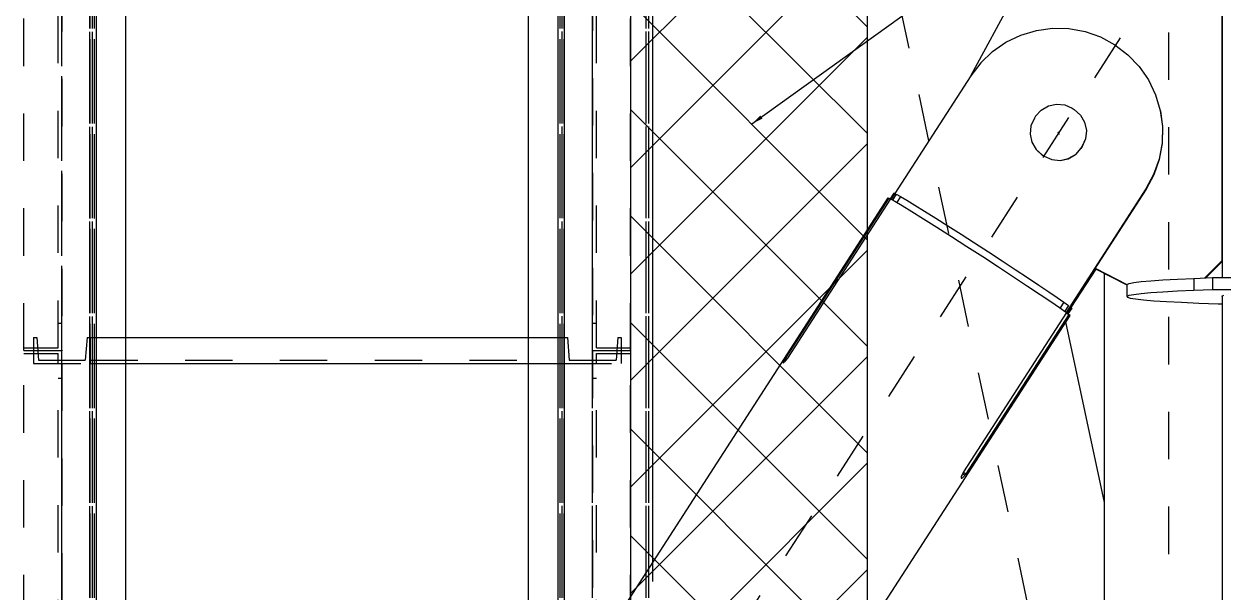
# Model space of a CAD drawing. Header units: millimetres. Extents: x 149919 to 150445, y 136651 to 136866.
# Drawn here: x 150372.823 to 150375.353, y 136764.095 to 136765.293 of the extents above; entities that cross this region are included whole.
import ezdxf

# ---------------------------------------------------------------- set-up
doc = ezdxf.new("R2010")
doc.units = ezdxf.units.MM
doc.header["$LTSCALE"] = 0.25
for name, pattern in [('CENTER', [50.800000000000004, 31.75, -6.35, 6.35, -6.35]), ('XKITLINE00', [0]), ('XKITLINE02', [4, 2, -2]), ('XKITLINE03', [6, 3, -1, 1, -1])]:
    doc.linetypes.add(name, pattern=pattern)
doc.styles.add('ROMANS', font='romans.shx')
doc.dimstyles.new('MD300', dxfattribs={"dimtxt": 2.5, "dimasz": 2.5, "dimexe": 1, "dimexo": 1, "dimgap": 0.5, "dimtad": 1, "dimdec": 1, "dimlfac": 50, "dimrnd": 0.5, "dimdsep": 46, "dimtxsty": 'ROMANS', "dimcen": 1, "dimclrd": 146, "dimclre": 146, "dimclrt": 30, "dimadec": 1, "dimazin": 2, "dimtfac": 1, "dimtdec": 1, "dimtmove": 0, "dimatfit": 1, "dimfxl": 1, "dimtolj": 1, "dimtzin": 0, "dimlwd": -1, "dimlwe": -1, "dimarcsym": 0})

# ---------------------------------------------------------------- blocks, each defined once
blk = doc.blocks.new('çatıı')
h = blk.add_hatch()
h.set_pattern_fill('ANSI37', color=1, scale=5, style=0)
h.set_pattern_definition([(135, (104200.3053063872, -4107.689843781824), (11.22532015133644, 11.22532015133644), []), (45.00000000000001, (104200.3053063872, -4107.689843781824), (11.22532015133644, -11.22532015133644), [])])
h.paths.add_polyline_path([(23278.98351634455, 11270.27473873128), (23228.98351634454, 11270.27473873128), (23228.98351634455, 11870.27473873128), (23278.98351634454, 11870.27473873128)])
at = {"color": 8, "linetype": 'CENTER'}
for p, q in [((23342.49537265972, 12050.27479344741), (23342.49537266012, 11230.27490089062)), ((23429.99528251727, 11640.27495459156), (22899.99550160889, 10820.27491399605)), ((23256.40908200883, 11633.6505764627), (23429.9952795295, 10820.27488438605)), ((23319.2447460023, 11469.18786295703), (23319.37000850229, 11468.85591925706))]:
    blk.add_line(p, q, dxfattribs=at)
at = {"color": 1, "linetype": 'XKITLINE03'}
for p, q in [((23109.00464435756, 11231.05602753009), (23109.00529922052, 12049.63452701392)), ((23115.0041742449, 11231.05587105893), (23115.00491093444, 12049.60098658576)), ((23214.98581845844, 12049.60122698691), (23214.98655514799, 11231.05635753839)), ((23220.98438541994, 11231.05609492461), (23220.98504028116, 12049.63443702458)), ((23109.00391426178, 11600.43808254792), (23109.00391426178, 10060.35547160047)), ((23115.00309129195, 10058.82903122491), (23115.00463290206, 11600.43824251201)), ((23214.98409756176, 11600.43824268114), (23214.98980151497, 10058.82903137805)), ((23220.98410108541, 10820.41988027335), (23220.98488110358, 11600.43815851136)), ((23109.00541949908, 11423.16997589444), (23109.00550446771, 11520.61968026614)), ((23109.00589947247, 11423.16996467842), (23109.0059844411, 11520.6196690502)), ((23220.9852277983, 11520.6196826474), (23220.98531276693, 11423.1699782757)), ((23220.98570777111, 11520.6196714314), (23220.98579273974, 11423.16996705962)), ((23109.00549197577, 11326.43319072537), (23109.00557664521, 11423.16997660801)), ((23109.00581217611, 11326.43319071518), (23109.00589684556, 11423.16997659795)), ((23220.98515527679, 11423.16997458633), (23220.98523994624, 11326.43318870364)), ((23220.9854754783, 11423.16997457614), (23220.98556014775, 11326.43318869341)), ((23115.0043349644, 11420.4199746224), (23115.00429016429, 11420.4199746224)), ((23115.00435918344, 11420.41997463257), (23115.00431438333, 11420.41997463257)), ((23115.00431518893, 11420.41996461793), (23214.98412541761, 11420.41988463398)), ((23115.00436493203, 11420.41996462804), (23214.98417516072, 11420.41988464409)), ((23214.98432492146, 11420.41988463291), (23214.98428012193, 11420.41988463291)), ((23214.98437466456, 11420.41988464306), (23214.98432986446, 11420.41988464306))]:
    blk.add_line(p, q, dxfattribs=at)
at = {"color": 116, "linetype": 'XKITLINE02', "true_color": 0x136734}
for p, q in [((23114.9226443575, 11231.05602279571), (23114.92329922105, 12049.63452227898)), ((23115.0041742449, 11231.05587105893), (23115.0049109356, 12049.6009865851)), ((23115.45464435774, 11231.05602237009), (23115.45529922128, 12049.63452185339)), ((23115.85417424511, 11231.05587029393), (23115.85491093581, 12049.60098582011)), ((23214.13655514894, 11231.05635677406), (23214.13581845824, 12049.6012262219)), ((23214.53438541976, 11231.05610008459), (23214.53504028214, 12049.63444218409)), ((23214.98655514799, 11231.05635753906), (23214.98581845844, 12049.60122698691)), ((23215.06638542, 11231.056099659), (23215.06704028237, 12049.63444175848)), ((23232.30238541968, 11231.05608587019), (23232.30304028206, 12049.63442796969)), ((23232.83438541934, 11231.0560854446), (23232.8350402823, 12049.63442754406)), ((23114.92191426172, 10060.35547160047), (23114.92191426172, 11600.43808254792)), ((23115.00309129195, 10058.82903122491), (23115.00463290206, 11600.43824251325)), ((23115.45391426138, 10060.35547160047), (23115.45391426138, 11600.43808254792)), ((23115.85309129274, 10058.82903037489), (23115.85463290168, 11600.43824166327)), ((23116.30391426101, 10060.35547160047), (23116.30391426101, 11600.43808254792)), ((23122.50309129253, 10058.82902372491), (23122.50463290147, 11600.43823501325)), ((23207.48980151613, 10058.82900362669), (23207.48409756176, 11600.43821493115)), ((23213.68410108502, 10820.41988757336), (23213.68488110318, 11600.43816581136)), ((23214.1398015165, 10058.82902823171), (23214.13409756213, 11600.43823953615)), ((23214.53410108523, 10820.41988672334), (23214.53488110339, 11600.43816496135)), ((23214.98980151671, 10058.8290313767), (23214.98409756176, 11600.43824268114)), ((23215.06610108547, 10820.41988619136), (23215.06688110363, 11600.43816442936)), ((23232.30210108515, 10820.41986895538), (23232.30288110331, 11600.43814719335)), ((23232.83410108539, 10820.41986842335), (23232.83488110355, 11600.43814666135)), ((23233.6841010856, 10820.41986757337), (23233.68488110376, 11600.43814581135)), ((23108.205419964, 11423.75044189603), (23108.20550911194, 11526.42433427686)), ((23108.20589993738, 11423.75043068001), (23108.20598908474, 11526.42432306091)), ((23109.00541949908, 11423.16997589444), (23109.00550911152, 11526.4243336096)), ((23109.00589947247, 11423.16996467842), (23109.00598908491, 11526.42432239365)), ((23220.98531276693, 11423.1699782757), (23220.98522315449, 11526.42433599085)), ((23220.98579273974, 11423.16996705961), (23220.98570312846, 11526.42432477486)), ((23221.7853123026, 11423.75044427725), (23221.78522315524, 11526.4243366581)), ((23221.78579227599, 11423.7504330612), (23221.78570312804, 11526.42432544208)), ((23101.0054194992, 11423.16998256689), (23101.00550493175, 11521.20015227296)), ((23101.00589947258, 11423.16997135088), (23101.00598490513, 11521.20014105702)), ((23228.98531276682, 11423.16998494815), (23228.98522733427, 11521.20015465422)), ((23228.98579273962, 11423.16997373208), (23228.98570730707, 11521.20014343822)), ((23108.20542414331, 11428.97462990512), (23109.00542414289, 11428.97462923786)), ((23108.20590411611, 11428.97461868912), (23109.00590411627, 11428.9746180219)), ((23220.98530812313, 11428.97463161912), (23221.78530812271, 11428.97463228638)), ((23220.98578809593, 11428.97462040306), (23221.78578809668, 11428.97462107029)), ((23103.00429016475, 11425.91997462241), (23103.68433496456, 11425.91997462241)), ((23103.00429016475, 11425.91997462241), (23103.00429016475, 11420.4199746224)), ((23103.0043143838, 11425.91997463256), (23103.68435918361, 11425.91997463256)), ((23103.0043143838, 11425.91997463256), (23103.0043143838, 11420.41997463257)), ((23103.00433496428, 11425.91997462241), (23103.00433496428, 11420.4199746224)), ((23103.00435918332, 11425.91997463256), (23103.00435918332, 11420.41997463257)), ((23103.68429016504, 11425.91997462241), (23104.06829016465, 11421.11997462242)), ((23103.6843143835, 11425.91997463256), (23104.06831438369, 11421.11997463257)), ((23103.68433496456, 11425.91997462241), (23104.06833496476, 11421.11997462242)), ((23103.68435918361, 11425.91997463256), (23104.0683591838, 11421.11997463257)), ((23114.324290164, 11425.91997462241), (23113.94029016439, 11421.11997462242)), ((23114.32431438305, 11425.91997463256), (23113.94031438344, 11421.11997463257)), ((23114.32433496411, 11425.91997462241), (23113.9403349645, 11421.11997462242)), ((23114.32435918432, 11425.91997463256), (23113.94035918296, 11421.11997463257)), ((23114.324290164, 11425.91997462241), (23115.0043349644, 11425.91997462241)), ((23114.32431438305, 11425.91997463256), (23115.00435918344, 11425.91997463256)), ((23115.00429016429, 11425.91997462241), (23115.00429016429, 11420.4199746224)), ((23115.00431438333, 11425.91997463256), (23115.00431438333, 11420.41997463257)), ((23115.00431518893, 11420.41996461793), (23115.00431958942, 11425.91996461792)), ((23115.00431958942, 11425.91996461792), (23214.98412981753, 11425.91988463404)), ((23115.0043349644, 11425.91997462241), (23115.0043349644, 11420.4199746224)), ((23115.00435918344, 11425.91997463256), (23115.00435918344, 11420.41997463257)), ((23115.00436493203, 11420.41996462804), (23115.00436933253, 11425.91996462805)), ((23115.00436933253, 11425.91996462805), (23122.50434962225, 11425.91995862806)), ((23207.48637977122, 11425.91989064242), (23214.98417956063, 11425.91988464419)), ((23214.98412541761, 11420.41988463407), (23214.98412981753, 11425.91988463404)), ((23214.98417516072, 11420.41988464422), (23214.98417956063, 11425.91988464419)), ((23214.98428012193, 11425.91988463292), (23215.66432492174, 11425.91988463292)), ((23214.98428012193, 11425.91988463292), (23214.98428012193, 11420.41988463291)), ((23214.98432492146, 11425.91988463292), (23214.98432492146, 11420.41988463291)), ((23214.98432986446, 11425.91988464303), (23215.66437466485, 11425.91988464303)), ((23214.98432986446, 11425.91988464303), (23214.98432986446, 11420.41988464306)), ((23214.98437466456, 11425.91988464303), (23214.98437466456, 11420.41988464306)), ((23215.66428012164, 11425.91988463292), (23216.04828012183, 11421.1198846329)), ((23215.66432492174, 11425.91988463292), (23216.04832492136, 11421.1198846329)), ((23215.66432986474, 11425.91988464303), (23216.04832986493, 11421.11988464303)), ((23215.66437466485, 11425.91988464303), (23216.04837466446, 11421.11988464303)), ((23226.30428012235, 11425.91988463292), (23225.92028012157, 11421.1198846329)), ((23226.30432492188, 11425.91988463292), (23225.92032492226, 11421.1198846329)), ((23226.30432986429, 11425.91988464303), (23225.92032986409, 11421.11988464303)), ((23226.3043746644, 11425.91988464303), (23225.9203746642, 11421.11988464303)), ((23226.30428012235, 11425.91988463292), (23226.98432492216, 11425.91988463292)), ((23226.30432986429, 11425.91988464303), (23226.9843746641, 11425.91988464303)), ((23226.98428012147, 11425.91988463292), (23226.98428012147, 11420.41988463291)), ((23226.98432492216, 11425.91988463292), (23226.98432492216, 11420.41988463291)), ((23226.98432986457, 11425.91988464303), (23226.98432986457, 11420.41988464306)), ((23226.9843746641, 11425.91988464303), (23226.9843746641, 11420.41988464306)), ((23101.0054194992, 11423.16998256689), (23109.00541949908, 11423.16997589444)), ((23101.00541996428, 11423.75044790122), (23108.205419964, 11423.75044189603)), ((23101.00549150964, 11325.85074874387), (23101.00557664533, 11423.16998329092)), ((23101.00557664533, 11423.16998329092), (23109.00557664521, 11423.16997660801)), ((23101.00581170998, 11325.85074873369), (23101.00589684567, 11423.16998328086)), ((23101.00589684567, 11423.16998328086), (23109.00589684556, 11423.16997659795)), ((23101.00589947258, 11423.16997135088), (23109.00589947247, 11423.16996467842)), ((23101.00589993708, 11423.75043668524), (23108.20589993738, 11423.75043068001)), ((23109.00548731566, 11320.60870408119), (23109.00557664521, 11423.16997660801)), ((23109.00580751601, 11320.60870407102), (23109.00589684556, 11423.16997659795)), ((23220.98515527679, 11423.16997458633), (23228.98515527784, 11423.16998126924)), ((23220.98521283078, 11356.91359429981), (23220.98515527679, 11423.16997458633)), ((23220.98531276693, 11423.1699782757), (23228.98531276682, 11423.16998494815)), ((23220.9854754783, 11423.16997457614), (23228.98547547818, 11423.16998125909)), ((23220.98553302996, 11356.91408970405), (23220.9854754783, 11423.16997457614)), ((23220.98579273974, 11423.16996705961), (23228.98579273962, 11423.16997373208)), ((23221.7853123026, 11423.75044427725), (23228.9853123029, 11423.75045028248)), ((23221.78579227599, 11423.7504330612), (23228.98579227571, 11423.75043906641)), ((23228.98524041295, 11325.85074672218), (23228.98515527784, 11423.16998126924)), ((23228.98556061329, 11325.85074671192), (23228.98547547818, 11423.16998125909)), ((23101.00557617909, 11422.58753462653), (23108.20557617881, 11422.5875286119)), ((23101.00589637943, 11422.58753461645), (23108.20589637915, 11422.58752860184)), ((23103.00429016475, 11420.4199746224), (23115.0043349644, 11420.4199746224)), ((23103.0043143838, 11420.41997463257), (23115.00435918344, 11420.41997463257)), ((23104.06829016465, 11421.11997462242), (23113.9403349645, 11421.11997462242)), ((23104.06831438369, 11421.11997463257), (23113.94035918296, 11421.11997463257)), ((23108.2054873155, 11320.60870474947), (23108.20557617881, 11422.5875286119)), ((23108.20580751584, 11320.60870473932), (23108.20589637915, 11422.58752860184)), ((23115.00431518893, 11420.41996461793), (23214.98412541761, 11420.41988463407)), ((23115.00431574947, 11421.11996461792), (23214.98412597757, 11421.11988463407)), ((23115.0043654914, 11421.11996462804), (23214.98417572067, 11421.1198846442)), ((23115.00436493203, 11420.41996462804), (23122.50434467285, 11420.41995862808)), ((23207.4863847212, 11420.41989064245), (23214.98417516072, 11420.41988464422)), ((23214.98428012193, 11420.41988463291), (23226.98432492216, 11420.41988463291)), ((23214.98432986446, 11420.41988464306), (23226.9843746641, 11420.41988464306)), ((23216.04828012183, 11421.1198846329), (23225.92032492226, 11421.1198846329)), ((23216.04832986493, 11421.11988464303), (23225.9203746642, 11421.11988464303)), ((23221.7851557432, 11422.5875265902), (23228.9851557435, 11422.58753260483)), ((23221.78524460651, 11320.60870272777), (23221.7851557432, 11422.5875265902)), ((23221.78547594354, 11422.58752658003), (23228.98547594385, 11422.58753259465)), ((23221.78556480685, 11320.60870271751), (23221.78547594354, 11422.58752658003)), ((23108.20557198494, 11417.34549063213), (23109.00557198569, 11417.34548996385)), ((23108.20589218529, 11417.34549062207), (23109.00589218603, 11417.34548995375)), ((23220.98515993748, 11417.34548794212), (23221.78515993706, 11417.34548861043)), ((23220.98548013782, 11417.34548793198), (23221.78548013741, 11417.34548860026)), ((23233.68443615334, 11294.47262551943), (23233.68450347516, 11378.62471025501))]:
    blk.add_line(p, q, dxfattribs=at)
at = {"color": 7, "linetype": 'XKITLINE00'}
for p, q in [((23116.30464435795, 11231.0560216901), (23116.30495346159, 11617.43529172858)), ((23122.50417424548, 11231.05586430895), (23122.50452198619, 11617.43529172858)), ((23207.48645881664, 11338.09186768211), (23207.48620740786, 11617.43529172858)), ((23213.68447872002, 11347.68126140553), (23213.68469452318, 11617.43529172858)), ((23233.68450347516, 11378.62471025501), (23233.68469452376, 11617.43529172858)), ((23122.50434962225, 11425.91995862806), (23207.48637977122, 11425.91989064242)), ((23122.50434467285, 11420.41995862808), (23207.4863847212, 11420.41989064245))]:
    blk.add_line(p, q, dxfattribs=at)
at = {"color": 8, "linetype": 'XKITLINE00'}
for p, q in [((23333.77777383615, 11542.0691059345), (23300.81754427929, 11481.19281069579)), ((23353.79536460598, 11542.1219910468), (23353.79536460598, 11438.55741957958)), ((23353.77649011825, 11537.07830830934), (23353.77673711824, 11442.12157897765)), ((23314.62286784113, 11490.68544012204), (23318.04429571521, 11491.14466418973)), ((23318.04429571521, 11491.14466418973), (23321.49528265948, 11491.06323894059)), ((23321.49528265948, 11491.06323894059), (23324.89085392219, 11490.44316933448)), ((23308.20287465987, 11488.20330866802), (23311.31524594653, 11489.69687435815)), ((23311.31524594653, 11489.69687435815), (23314.62286784113, 11490.68544012204)), ((23324.89085392219, 11490.44316933448), (23328.14739926958, 11489.29972354302)), ((23328.14739926958, 11489.29972354302), (23331.18473174737, 11487.66105699646)), ((23302.86373677899, 11483.85981289927), (23305.36239089155, 11486.24151959581)), ((23305.36239089155, 11486.24151959581), (23308.20287465987, 11488.20330866802)), ((23331.18473174737, 11487.66105699646), (23333.9280621496, 11485.56751910359)), ((23302.86373677899, 11483.85981289927), (23300.76843747901, 11481.11683410171)), ((23333.9280621496, 11485.56751910359), (23336.3098405772, 11483.07065971539)), ((23300.76843747901, 11481.11683410171), (23283.94917788981, 11455.09457137124)), ((23336.3098405772, 11483.07065971539), (23338.27141974062, 11480.23195979662)), ((23338.27141974062, 11480.23195979662), (23339.76449905073, 11477.12131756036)), ((23339.76449905073, 11477.12131756036), (23340.75231393964, 11473.81532734211)), ((23315.62766931088, 11473.89841422635), (23314.45829941508, 11472.59394876839)), ((23315.62766931088, 11473.89841422635), (23317.14294146473, 11474.77795915071)), ((23317.14294146473, 11474.77795915071), (23318.8557904804, 11475.14648755596)), ((23318.8557904804, 11475.14648755596), (23320.59855076177, 11474.96792531403)), ((23320.59855076177, 11474.96792531403), (23322.20062878965, 11474.25975134131)), ((23322.20062878965, 11474.25975134131), (23322.62054489808, 11473.98863838584)), ((23322.62054489808, 11473.98863838584), (23323.92511811129, 11472.82017368644)), ((23340.75231393964, 11473.81532734211), (23341.21054112646, 11470.39539359299)), ((23340.780782908, 11473.73988534847), (23341.23901009483, 11470.31995159935)), ((23314.18693612369, 11472.17410343574), (23313.47793455995, 11470.57240761566)), ((23314.45829941508, 11472.59394876839), (23314.18693612369, 11472.17410343574)), ((23323.92511811129, 11472.82017368644), (23324.80448579598, 11471.30579572585)), ((23324.80448579598, 11471.30579572585), (23325.17256931623, 11469.59374237015)), ((23313.47793455995, 11470.57240761566), (23313.29870333835, 11468.83026657744)), ((23313.29870333835, 11468.83026657744), (23313.66678685961, 11467.11821322376)), ((23325.17256931623, 11469.59374237015), (23324.99333809249, 11467.85160133037)), ((23325.18167938611, 11469.56960093218), (23325.00244816237, 11467.8274598924)), ((23341.21054112646, 11470.39539359299), (23341.12789753707, 11466.94572643201)), ((23341.23901009483, 11470.31995159935), (23341.15636650544, 11466.87028443837)), ((23313.66678685961, 11467.11821322376), (23314.54615454411, 11465.60383526511)), ((23324.01297323369, 11465.83006017748), (23322.8436033372, 11464.52559472251)), ((23324.02208330356, 11465.80591873952), (23322.85271340708, 11464.50145328455)), ((23324.28433652576, 11466.24990550969), (23324.01297323369, 11465.83006017748)), ((23324.01297323369, 11465.83006017748), (23324.02208330356, 11465.80591873952)), ((23324.29344659564, 11466.22576407173), (23324.02208330356, 11465.80591873952)), ((23324.99333809249, 11467.85160133037), (23324.28433652576, 11466.24990550969)), ((23324.28433652576, 11466.24990550969), (23324.29344659564, 11466.22576407173)), ((23325.00244816237, 11467.8274598924), (23324.29344659564, 11466.22576407173)), ((23341.12789753707, 11466.94572643201), (23340.50641813093, 11463.55126811347)), ((23341.15636650544, 11466.87028443837), (23340.5348870993, 11463.47582611983)), ((23314.54615454411, 11465.60383526511), (23315.8507277562, 11464.43537056709)), ((23314.55526461398, 11465.57969382715), (23315.85983782608, 11464.41122912913)), ((23315.8507277562, 11464.43537056709), (23315.85983782608, 11464.41122912913)), ((23315.8507277562, 11464.43537056709), (23316.27064386399, 11464.16425761206)), ((23315.85983782608, 11464.41122912913), (23316.27975393386, 11464.1401161741)), ((23316.27064386399, 11464.16425761206), (23316.27975393386, 11464.1401161741)), ((23316.27064386399, 11464.16425761206), (23317.87272189012, 11463.45608363979)), ((23316.27975393386, 11464.1401161741), (23317.88183196, 11463.43194220183)), ((23317.87272189012, 11463.45608363979), (23319.61548216964, 11463.27752139721)), ((23317.88183196, 11463.43194220183), (23319.62459223952, 11463.25337995924)), ((23319.61548216964, 11463.27752139721), (23321.32833118387, 11463.64604980072)), ((23319.62459223952, 11463.25337995924), (23321.33744125375, 11463.62190836275)), ((23321.32833118387, 11463.64604980072), (23322.8436033372, 11464.52559472251)), ((23321.33744125375, 11463.62190836275), (23322.85271340708, 11464.50145328455)), ((23340.50641813093, 11463.55126811347), (23339.36140579356, 11460.29560146673)), ((23340.5348870993, 11463.47582611983), (23339.38987476194, 11460.22015947309)), ((23339.36140579356, 11460.29560146673), (23337.72105452884, 11457.25889180957)), ((23339.38987476194, 11460.22015947309), (23337.74952349717, 11457.18344981593)), ((23339.36140579356, 11460.29560146673), (23339.38987476194, 11460.22015947309)), ((23284.5266928999, 11456.36976688727), (23283.74278874877, 11455.1569335122)), ((23284.55002730318, 11456.38786807473), (23283.75099794142, 11455.15163341999)), ((23284.65313495327, 11456.35432294898), (23283.86818624352, 11455.13987346364)), ((23285.06178982714, 11456.15210560527), (23284.26432720613, 11454.91829487724)), ((23284.5266928999, 11456.36976688727), (23284.55002730318, 11456.38786807473)), ((23284.55002730318, 11456.38786807473), (23284.65313495327, 11456.35432294898)), ((23284.65313495327, 11456.35432294898), (23284.7309393325, 11456.3040896349)), ((23285.06178982714, 11456.15210560527), (23285.96835735349, 11455.64150386082)), ((23285.96835735349, 11455.64150386082), (23285.16564517438, 11454.39957117083)), ((23285.96835735349, 11455.64150386082), (23287.29044384971, 11454.85777207154)), ((23337.72105452884, 11457.25889180957), (23320.90118632156, 11431.23568744319)), ((23337.74952349717, 11457.18344981593), (23320.95280506938, 11431.19606210604)), ((23337.72105452884, 11457.25889180957), (23337.74952349717, 11457.18344981593)), ((23283.3078788876, 11455.40051723176), (23003.23154642344, 11022.07467019822)), ((23283.48625673489, 11455.32255992565), (23261.77719133061, 11421.7349340508)), ((23283.84182640973, 11455.15461764629), (23262.13276073553, 11421.56699182052)), ((23283.3078788876, 11455.40051723176), (23283.48625673489, 11455.32255992565)), ((23283.48625673489, 11455.32255992565), (23283.81372253106, 11455.1111361545)), ((23283.84182640973, 11455.15461764629), (23284.74013477153, 11454.65215535193)), ((23284.74013477153, 11454.65215535193), (23286.28012361586, 11453.73801360933)), ((23286.28012361586, 11453.73801360933), (23288.31242414811, 11452.49734386405)), ((23287.29044384971, 11454.85777207154), (23288.99634634722, 11453.81970373117)), ((23288.99634634722, 11453.81970373117), (23291.04515816302, 11452.55219119591)), ((23288.31242414811, 11452.49734386405), (23290.77528594501, 11450.96784323849)), ((23290.77528594501, 11450.96784323849), (23293.5938761971, 11449.19598483519)), ((23291.04515816302, 11452.55219119591), (23293.3877498212, 11451.08562877822)), ((23293.3877498212, 11451.08562877822), (23295.96794715313, 11449.45518390655)), ((23293.5938761971, 11449.19598483519), (23296.68255346591, 11447.23560567513)), ((23295.96794715313, 11449.45518390655), (23298.72387832582, 11447.69995382808)), ((23296.68255346591, 11447.23560567513), (23299.94746985553, 11445.1462708871)), ((23298.72387832582, 11447.69995382808), (23301.5894574972, 11445.86202807641)), ((23301.5894574972, 11445.86202807641), (23304.49596952145, 11443.98547918579)), ((23299.94746985553, 11445.1462708871), (23303.28942253359, 11442.99146385138)), ((23303.28942253359, 11442.99146385138), (23306.60686795908, 11440.83665728934)), ((23304.49596952145, 11443.98547918579), (23307.37371770343, 11442.11530585386)), ((23306.60686795908, 11440.83665728934), (23309.79900723147, 11438.74732390801)), ((23307.37371770343, 11442.11530585386), (23310.15369509059, 11440.2963538956)), ((23327.07668869257, 11440.38398232186), (23321.86882580451, 11432.32653035029)), ((23327.13489307355, 11440.35454608226), (23321.91851571215, 11432.2839207685)), ((23326.93699816951, 11440.45462930128), (23333.73741946598, 11437.0153893809)), ((23327.00811012073, 11440.54075408145), (23333.73741914328, 11437.13747842866)), ((23350.1475086954, 11438.49250225321), (23353.77673711824, 11442.12157897765)), ((23350.36372160295, 11438.50088909459), (23353.79536460598, 11441.93238865812)), ((23353.77673711824, 11442.12157897765), (23353.79533160583, 11442.0723024086)), ((23309.79900723147, 11438.74732390801), (23312.76884881424, 11436.78694704492)), ((23310.15369509059, 11440.2963538956), (23312.76923922471, 11438.57224086321)), ((23312.76923922471, 11438.57224086321), (23315.15763067426, 11436.98431011922)), ((23328.89893222316, 11439.46240225764), (23328.89893222316, 11294.50333716335)), ((23336.733828913, 11437.71033404359), (23338.78093460476, 11437.89373915128)), ((23338.78093460476, 11437.89373915128), (23341.33114819361, 11438.07130982956)), ((23341.33114819361, 11438.07130982956), (23344.3664536485, 11438.24179162706)), ((23344.3664536485, 11438.24179162706), (23347.86540799784, 11438.40398017198)), ((23347.86540799784, 11438.40398017198), (23351.80329281397, 11438.55672968034)), ((23347.86540799784, 11438.40398017198), (23347.86541460246, 11435.90511885768)), ((23351.80329281397, 11438.55672968034), (23371.80199600502, 11438.56365568075)), ((23351.80329281397, 11438.55672968034), (23351.80329941861, 11436.05786836605)), ((23312.76884881424, 11436.78694704492), (23315.42615557373, 11435.01509175905)), ((23315.15763067426, 11436.98431011922), (23317.26159701472, 11435.57063944342)), ((23317.26159701472, 11435.57063944342), (23319.03068619249, 11434.36512794692)), ((23333.73741914133, 11437.13821977272), (23334.20313210406, 11437.33123527919)), ((23333.73741914133, 11437.13821977272), (23333.73742574592, 11434.63935845842)), ((23334.20313210406, 11437.33123527919), (23335.20429293434, 11437.52239017525)), ((23335.20429293434, 11437.52239017525), (23336.733828913, 11437.71033404359)), ((23336.7338355176, 11435.2114727293), (23338.78094120936, 11435.39487783699)), ((23338.78094120936, 11435.39487783699), (23341.33115479822, 11435.57244851526)), ((23341.33115479822, 11435.57244851526), (23344.36646025311, 11435.74293031276)), ((23344.36646025311, 11435.74293031276), (23347.86541460246, 11435.90511885768)), ((23347.86541460246, 11435.90511885768), (23351.80329941861, 11436.05786836605)), ((23351.80329941861, 11436.05786836605), (23371.80200260961, 11436.06479436646)), ((23315.42615557373, 11435.01509175905), (23317.69018658872, 11433.48559497667)), ((23317.69018658872, 11433.48559497667), (23319.49215042246, 11432.24492968354)), ((23319.03068619249, 11434.36512794692), (23320.42247633966, 11433.39668318849)), ((23320.42247633966, 11433.39668318849), (23319.61950124802, 11432.15434372791)), ((23320.42247633966, 11433.39668318849), (23321.40359302927, 11432.68852798587)), ((23333.73742574592, 11434.63935845842), (23334.20313870868, 11434.83237396489)), ((23333.73742574592, 11434.63935845842), (23333.81045068857, 11434.44584590314)), ((23333.81045068857, 11434.44584590314), (23334.42169765053, 11434.2532033721)), ((23334.20313870868, 11434.83237396489), (23335.20429953896, 11435.02352886095)), ((23334.42169765053, 11434.2532033721), (23335.56684846636, 11434.06279179201)), ((23335.20429953896, 11435.02352886095), (23336.7338355176, 11435.2114727293)), ((23335.56684846636, 11434.06279179201), (23337.23781319695, 11433.875956329)), ((23337.23781319695, 11433.875956329), (23339.422787281, 11433.69401688566)), ((23339.422787281, 11433.69401688566), (23342.1063349287, 11433.51825877654)), ((23342.1063349287, 11433.51825877654), (23345.26949816804, 11433.34992364806)), ((23345.26949816804, 11433.34992364806), (23348.88993077383, 11433.19020070686)), ((23348.88993077383, 11433.19020070686), (23352.94205613293, 11433.04021831861)), ((23352.94205613293, 11433.04021831861), (23353.79536460598, 11433.04051383851)), ((23353.73612589632, 11434.64628446033), (23354.20183895195, 11434.83929997171)), ((23353.73612589632, 11434.64628446033), (23353.79536460598, 11434.48930475364)), ((23353.79536460598, 11434.6708360371), (23353.79536460598, 11020.27487569013)), ((23321.65782412184, 11430.58244165122), (23041.58149413136, 10997.25659844489)), ((23320.9662094597, 11431.18577217247), (23299.25714656211, 11397.59814928397)), ((23321.47127004983, 11430.79806040088), (23299.76220725932, 11397.21043767805)), ((23319.49215042246, 11432.24492968354), (23320.77729531571, 11431.33079286679)), ((23321.40359302927, 11432.68852798587), (23320.60516824511, 11431.45322862731)), ((23320.77729531571, 11431.33079286679), (23320.9662094597, 11431.18577217247)), ((23320.93810558184, 11431.14229068017), (23321.47127004983, 11430.79806040088)), ((23320.93810760412, 11431.14229380898), (23321.0611744919, 11431.0628373865)), ((23321.87526443947, 11432.32237333527), (23321.0611744919, 11431.0628373865)), ((23322.01094022817, 11432.20175070387), (23321.21190905524, 11430.96551324697)), ((23322.06719232666, 11432.13226591536), (23321.28328624328, 11430.91942955077)), ((23321.47127004983, 11430.79806040088), (23321.50657279119, 11430.77096011102)), ((23321.50657279119, 11430.77096011102), (23321.65782412184, 11430.58244165122)), ((23321.74022690958, 11432.40955843616), (23321.87526443947, 11432.32237333527)), ((23321.87526443947, 11432.32237333527), (23322.01094022817, 11432.20175070387)), ((23322.01094022817, 11432.20175070387), (23322.06719232666, 11432.13226591536)), ((23320.76834819918, 11429.20627071881), (23328.89893222316, 11391.10865983652)), ((23261.21652757634, 11420.72094502192), (23261.17895803132, 11420.59213003175)), ((23261.17895803132, 11420.59213003175), (23261.19222350203, 11420.53679587467)), ((23261.19222350203, 11420.53679587467), (23261.25541996858, 11420.55871348205)), ((23261.30237183468, 11420.91446231649), (23261.21652757634, 11420.72094502192)), ((23261.25541996858, 11420.55871348205), (23261.3642406962, 11420.65638920517)), ((23261.43064066199, 11421.15949403162), (23261.30237183468, 11420.91446231649)), ((23261.51210042748, 11420.82280356216), (23261.3642406962, 11420.65638920517)), ((23261.59259274969, 11421.43934166088), (23261.43064066199, 11421.15949403162)), ((23261.51210042748, 11420.82280356216), (23261.71858133707, 11421.02695900303)), ((23261.77719133061, 11421.7349340508), (23261.59259274969, 11421.43934166088)), ((23261.59259274969, 11421.43934166088), (23261.89859292575, 11421.24177691002)), ((23261.93096192949, 11421.28040465441), (23261.71858133707, 11421.02695900303)), ((23261.77719133061, 11421.7349340508), (23262.10292907948, 11421.52462601103)), ((23262.13276073553, 11421.56699182052), (23261.93096192949, 11421.28040465441)), ((23299.25714656211, 11397.59814928397), (23299.07611954519, 11397.29815110157)), ((23299.23038557272, 11397.55380094131), (23299.76220725932, 11397.21043767805)), ((23298.74889143411, 11396.5195102543), (23298.73660180978, 11396.3595105691)), ((23298.73660180978, 11396.3595105691), (23298.77699597603, 11396.27071111276)), ((23298.81302733142, 11396.73980645423), (23298.74889143411, 11396.5195102543)), ((23298.77699597603, 11396.27071111276), (23298.86732113718, 11396.25916342148)), ((23298.92463874628, 11397.00538634692), (23298.81302733142, 11396.73980645423)), ((23298.86732113718, 11396.25916342148), (23299.00142178273, 11396.32565445135)), ((23299.07611954519, 11397.29815110157), (23298.92463874628, 11397.00538634692)), ((23299.00142178273, 11396.32565445135), (23299.17015917534, 11396.46565294854)), ((23299.05303230126, 11397.25353071828), (23299.5639707165, 11396.92365044826)), ((23299.36203414052, 11396.66961824685), (23299.17015917534, 11396.46565294854)), ((23299.5639707165, 11396.92365044826), (23299.36203414052, 11396.66961824685)), ((23299.76220725932, 11397.21043767805), (23299.5639707165, 11396.92365044826))]:
    blk.add_line(p, q, dxfattribs=at)
blk.add_lwpolyline([(23278.98351634455, 11870.27473873128), (23228.98351634455, 11870.27473873128), (23228.98351634455, 11270.27473873128), (23278.98351634455, 11270.27473873128)], close=True)
at = {"color": 1}
blk.add_lwpolyline([(23278.98351634455, 11870.27473873128), (23228.98351634455, 11870.27473873128), (23228.98351634455, 11270.27473873128), (23278.98351634455, 11270.27473873128)], close=True, dxfattribs=at)
at = {"color": 8, "linetype": 'XKITLINE00'}
for centre in [(23319.2447460023, 11469.18786295703), (23319.37000850229, 11468.85591925706)]:
    blk.add_circle(centre, 0.05000000000109139, dxfattribs=at)
at = {"color": 1, "linetype": 'XKITLINE00'}
for centre in [(23109.00541949908, 11423.16997589444), (23109.00557664521, 11423.16997660801), (23109.00589684556, 11423.16997659795), (23109.00589947247, 11423.16996467842), (23220.98515527679, 11423.16997458633), (23220.98531276693, 11423.1699782757), (23220.9854754783, 11423.16997457614), (23220.98579273974, 11423.16996705962), (23115.00431518893, 11420.41996461793), (23115.0043349644, 11420.4199746224), (23115.00435918344, 11420.41997463257), (23115.00436493203, 11420.41996462804), (23214.98412541761, 11420.41988463398), (23214.98417516072, 11420.41988464409), (23214.98432492146, 11420.41988463291), (23214.98437466456, 11420.41988464306)]:
    blk.add_circle(centre, 0.05000000000109139, dxfattribs=at)
blk.add_leader([(23254.56710079021, 11470.9569754669), (23526.24822478807, 11666.29135942321)], dimstyle='MD300', override={"dimgap": 0.5, "dimtad": 0})

msp = doc.modelspace()

# ---------------------------------------------------------------- block references
at = {"xscale": 0.009999943142843078, "yscale": 0.009999943142843078, "zscale": 0.009999943142843078}
msp.add_blockref('çatıı', (150141.8140771318, 136650.3731045646), dxfattribs=at)

doc.saveas('drawing.dxf')
